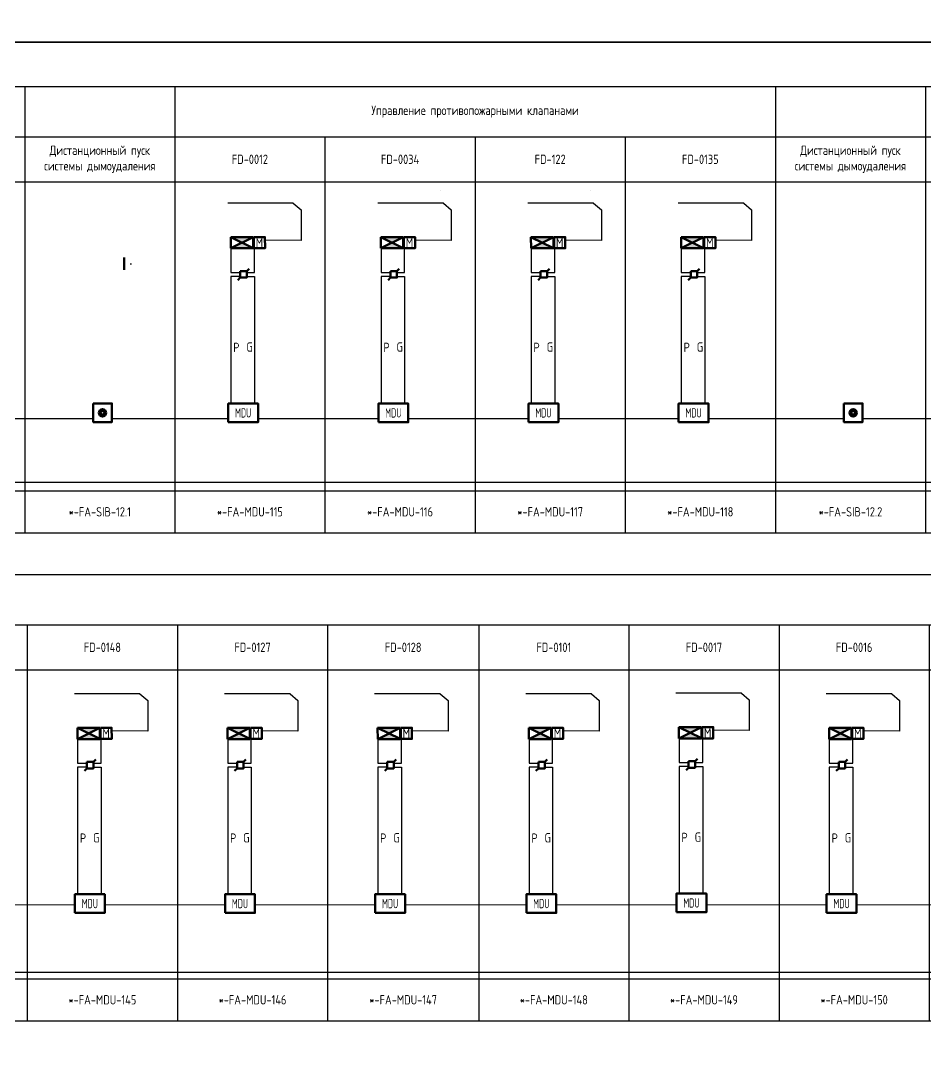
# Model space of a CAD drawing. Header units: millimetres. Extents: x 127230 to 906013, y -355313 to -209225.
# Drawn here: x 269026 to 293270, y -312092 to -284653 of the extents above; entities that cross this region are included whole.
import ezdxf
from ezdxf.enums import TextEntityAlignment as Align

# ---------------------------------------------------------------- set-up
doc = ezdxf.new("R2018")
doc.units = ezdxf.units.MM
doc.linetypes.add('Cплошная', pattern=[0])
for name, color, linetype, lineweight in [('14', 250, 'Continuous', 0), ('GM_кабель_СПС', 6, 'Continuous', 25), ('АТ_ПС_ИП_025', 1, 'Continuous', 25), ('АТ_ПС_ППКП_025', 5, 'Continuous', 25), ('АТ_ПС_Текст_025', 7, 'Continuous', 25), ('АТ_ПС_Трасса_100', 1, 'Continuous', 100)]:
    doc.layers.add(name, color=color, linetype=linetype, lineweight=lineweight)
doc.layers.add('ПС2', color=230, linetype='Continuous')
doc.styles.add('GLE_OASR_TextStyle', font='GOST2304A.ttf')
doc.styles.get("Standard").update_dxf_attribs({"font": 'gost_0.ttf'})
doc.styles.add('ГОСТ 2.304', font='CS_Gost2304.shx', dxfattribs={"width": 0.8})
doc.styles.add('Текст Т', font='isocpeur.ttf')

# ---------------------------------------------------------------- blocks, each defined once
blk = doc.blocks.new('*U56')
at = {"linetype": 'Continuous', "lineweight": -2}
h = blk.add_hatch(dxfattribs=at)
h.set_pattern_fill('ANGLE', color=0)
h.set_pattern_definition([(0, (7.841, 39.882), (0, 6.985), [5.08, -1.905]), (90, (7.841, 39.882), (-6.985, 4e-16), [5.08, -1.905])])
h.paths.add_polyline_path([(3.41, 42.45, 1), (6.91, 42.45, 1)])
h = blk.add_hatch()
h.set_pattern_fill('ANGLE', color=0)
h.set_pattern_definition([(0, (2.6406, 39.934), (0, 6.985), [5.08, -1.905]), (90, (2.6406, 39.934), (-6.985, 4e-16), [5.08, -1.905])])
h.paths.add_polyline_path([(6.25, 42.89), (6.25, 42.43), (7.64, 42.43)])
h.paths.add_polyline_path([(7.64, 42.43), (6.25, 42.43), (6.25, 41.98)])
at = {"linetype": 'Cплошная'}
blk.add_wipeout([(-2.5, 5), (-2.51, -0.01), (2.5, -0.01), (2.5, 5)], dxfattribs=at)
at = {"linetype": 'ByBlock', "lineweight": -2}
h = blk.add_hatch(color=0, dxfattribs=at)
h.dxf.hatch_style = 1
h.paths.add_polyline_path([(-1, 2.5, 1), (1, 2.5, 1)])
h.paths.add_polyline_path([(0.5, 2.5, -1), (-0.5, 2.5, -1)], flags=16)
at = {"color": 0, "linetype": 'ByBlock', "lineweight": -2}
blk.add_lwpolyline([(-2.5, 5), (2.5, 5), (2.5, 0), (-2.5, 0)], close=True, dxfattribs=at)
for radius in [1, 0.5]:
    blk.add_circle((0, 2.5), radius, dxfattribs=at)
blk = doc.blocks.new('*U53')
at = {"color": 0, "lineweight": 30, "width": 1.001, "flags": 104}
blk.add_attdef('ТЕКСТ1', text='', height=2.5, dxfattribs=at).set_placement((0.55, 3.27), align=Align.TOP_LEFT)
at = {"color": 0, "lineweight": 0}
blk.add_wipeout([(0, 4.3), (16.02, 4.3), (16.02, 0), (0, 0)], dxfattribs=at)
blk = doc.blocks.new('*U54')
at = {"color": 0, "lineweight": 30, "width": 1.001, "flags": 104}
blk.add_attdef('ТЕКСТ1', text='', height=2.5, dxfattribs=at).set_placement((0.55, 3.27), align=Align.TOP_LEFT)
at = {"color": 0, "lineweight": 0}
blk.add_wipeout([(0, 4.3), (21.07, 4.3), (21.07, 0), (0, 0)], dxfattribs=at)
blk = doc.blocks.new('*U49')
at = {"linetype": 'Continuous', "lineweight": 25}
blk.add_wipeout([(-1.5, -1.5), (-1.5, 1.5), (1.5, 1.5), (1.5, -1.5)], dxfattribs=at)
at = {"color": 0, "linetype": 'Continuous', "lineweight": -2}
for p, q in [((1.5, 1.5), (2.63, 2.63)), ((-1.5, -1.5), (-2.63, -2.63))]:
    blk.add_line(p, q, dxfattribs=at)
blk.add_lwpolyline([(-1.5, 1.5), (1.5, 1.5), (1.5, -1.5), (-1.5, -1.5)], close=True, dxfattribs=at)
blk = doc.blocks.new('*U52')
at = {"linetype": 'Continuous', "lineweight": -2}
h = blk.add_hatch(color=0, dxfattribs=at)
h.dxf.hatch_style = 1
h.paths.add_polyline_path([(-6, 2.97), (-2.98, 1.48), (0, 2.97)])
h.paths.add_polyline_path([(-2.98, 1.48), (-6, -0.03), (0, -0.03), (0, 0)])
at = {"color": 0, "linetype": 'Continuous', "lineweight": -2}
for p, q in [((-6, -0.03), (-6, 2.97)), ((0, 2.97), (-6, 2.97)), ((-6, 2.97), (0, 0)), ((-6, -0.03), (0, 2.97)), ((0, -0.03), (0, 2.97)), ((0, 1.47), (0.18, 1.47)), ((-6, -0.03), (0, -0.03))]:
    blk.add_line(p, q, dxfattribs=at)
blk.add_lwpolyline([(0.18, 2.97), (3.18, 2.97), (3.18, -0.03), (0.18, -0.03)], close=True, dxfattribs=at)
at = {"color": 0, "linetype": 'Continuous', "lineweight": -2, "style": 'GLE_OASR_TextStyle'}
blk.add_text('М', height=2.5, dxfattribs=at).set_placement((1.68, 1.47), align=Align.MIDDLE_CENTER)
blk = doc.blocks.new('*U51')
at = {"color": 0, "linetype": 'Continuous', "lineweight": -2}
blk.add_lwpolyline([(-8, -0.03), (0, -0.03), (0, 4.97), (-8, 4.97)], close=True, dxfattribs=at)
at = {"color": 0, "linetype": 'Continuous', "lineweight": -2, "style": 'ГОСТ 2.304', "width": 0.8, "flags": 4}
blk.add_attdef('НАДПИСЬ', text='', height=2.5, dxfattribs=at).set_placement((-4, 2.47), align=Align.MIDDLE_CENTER)
blk = doc.blocks.new('*U50')
at = {"color": 0, "lineweight": 0}
blk.add_wipeout([(-2.08, 6.13), (-19.65, 6.12), (-19.65, 1.83), (-2.08, 1.83)], dxfattribs=at)
at = {"color": 0, "linetype": 'Cплошная', "lineweight": 25}
for q in [(-19.65, 1.83), (0, 0)]:
    blk.add_line((-2.08, 1.83), q, dxfattribs=at)
at = {"color": 0, "lineweight": 30, "flags": 104}
blk.add_attdef('ТЕКСТ1', text='', height=2.5, dxfattribs=at).set_placement((-2.99, 5.1), align=Align.TOP_RIGHT)
blk = doc.blocks.new('*T86')
at = {"color": 7, "linetype": 'ByBlock', "transparency": 16777216}
for p, q in [((0, 0), (84455, 0)), ((0, 0), (0, -1346)), ((60325, 0), (60325, -11956)), ((64347, 0), (64347, -11956)), ((80433, 0), (80433, -11956)), ((84455, 0), (84455, -11956)), ((144780, 0), (144780, -11956)), ((0, -1346), (144780, -1346)), ((4022, -1346), (4022, -11956)), ((8043, -1346), (8043, -11956)), ((12065, -1346), (12065, -11956)), ((16087, -1346), (16087, -11956)), ((20108, -1346), (20108, -11956)), ((24130, -1346), (24130, -11956)), ((28152, -1346), (28152, -11956)), ((32173, -1346), (32173, -11956)), ((36195, -1346), (36195, -11956)), ((40217, -1346), (40217, -11956)), ((44238, -1346), (44238, -11956)), ((48260, -1346), (48260, -11956)), ((52282, -1346), (52282, -11956)), ((56303, -1346), (56303, -11956)), ((68368, -1346), (68368, -11956)), ((72390, -1346), (72390, -11956)), ((76412, -1346), (76412, -11956)), ((88477, -1346), (88477, -11956)), ((92498, -1346), (92498, -11956)), ((96520, -1346), (96520, -11956)), ((100542, -1346), (100542, -11956)), ((104563, -1346), (104563, -11956)), ((108585, -1346), (108585, -11956)), ((112607, -1346), (112607, -11956)), ((116628, -1346), (116628, -11956)), ((120650, -1346), (120650, -11956)), ((124672, -1346), (124672, -11956)), ((128693, -1346), (128693, -11956)), ((132715, -1346), (132715, -11956)), ((136737, -1346), (136737, -11956)), ((140758, -1346), (140758, -11956)), ((0, -2556), (144780, -2556)), ((0, -2556), (0, -11956)), ((0, -10838), (144780, -10838)), ((0, -11956), (144780, -11956))]:
    blk.add_line(p, q, dxfattribs=at)
at = {"color": 0, "linetype": 'ByBlock', "lineweight": -2, "transparency": 16777216}
for p, q in [((84455, 0), (144780, 0)), ((0, -1346), (0, -2556))]:
    blk.add_line(p, q, dxfattribs=at)
at = {"color": 7, "transparency": 16777216, "char_height": 250, "attachment_point": 5, "style": 'GLE_OASR_TextStyle'}
for s, insert, width in [('Управление противопожарными клапанами', (30162, -673), 60323.8), ('{\\C7;Управление противопожарными клапанами}', (72390, -673), 16085.47), ('Управление противопожарными клапанами', (114618, -673), 60323.8), ('Дистанционный пуск ^Jсистемы дымоудаления', (62336, -1951), 4020.47), ('Дистанционный пуск ^Jсистемы дымоудаления', (82444, -1951), 4020.47), ('FD-0145', (2011, -1951), 4020.47), ('FD-0015', (6032, -1951), 4020.47), ('FD-0037', (10054, -1951), 4020.47), ('SD-0005', (14076, -1951), 4020.47), ('FD-0149', (18097, -1951), 4020.47), ('FD-0146', (22119, -1951), 4020.47), ('FD-0014', (26141, -1951), 4020.47), ('FD-0036', (30162, -1951), 4020.47), ('FD-0157', (34184, -1951), 4020.47), ('FD-0156', (38206, -1951), 4020.47), ('FD-0013', (42227, -1951), 4020.47), ('FD-0147', (46249, -1951), 4020.47), ('FD-0035', (50271, -1951), 4020.47), ('FD-0099', (54292, -1951), 4020.47), ('FD-0047', (58314, -1951), 4020.47), ('FD-0012', (66357, -1951), 4020.47), ('FD-0034', (70379, -1951), 4020.47), ('FD-122', (74401, -1951), 4020.47), ('FD-0135', (78422, -1951), 4020.47), ('SD-0003', (86466, -1951), 4020.47), ('FD-0011', (90488, -1951), 4020.47), ('FD-0054', (94509, -1951), 4020.47), ('FD-0068', (98531, -1951), 4020.47), ('FD-0088', (102553, -1951), 4020.47), ('FD-0086', (106574, -1951), 4020.47), ('FD-0110', (110596, -1951), 4020.47), ('FD-119', (114618, -1951), 4020.47), ('FD-0134', (118639, -1951), 4020.47), ('FD-0059', (122661, -1951), 4020.47), ('FD-0098', (126683, -1951), 4020.47), ('FD-0062', (130704, -1951), 4020.47), ('FD-0066', (134726, -1951), 4020.47), ('FD-0126', (138748, -1951), 4020.47), ('FD-0117', (142769, -1951), 4020.47), ('*-FA-MDU-100', (2011, -11397), 4020.47), ('*-FA-MDU-101', (6032, -11397), 4020.47), ('*-FA-MDU-102', (10054, -11397), 4020.47), ('*-FA-MDU-103', (14076, -11397), 4020.47), ('*-FA-MDU-104', (18097, -11397), 4020.47), ('*-FA-MDU-105', (22119, -11397), 4020.47), ('*-FA-MDU-106', (26141, -11397), 4020.47), ('*-FA-MDU-107', (30162, -11397), 4020.47), ('*-FA-MDU-108', (34184, -11397), 4020.47), ('*-FA-MDU-109', (38206, -11397), 4020.47), ('*-FA-MDU-110', (42227, -11397), 4020.47), ('*-FA-MDU-111', (46249, -11397), 4020.47), ('*-FA-MDU-112', (50271, -11397), 4020.47), ('*-FA-MDU-113', (54292, -11397), 4020.47), ('*-FA-MDU-114', (58314, -11397), 4020.47), ('*-FA-SIB-12.1', (62336, -11397), 4020.47), ('*-FA-MDU-115', (66357, -11397), 4020.47), ('*-FA-MDU-116', (70379, -11397), 4020.47), ('*-FA-MDU-117', (74401, -11397), 4020.47), ('*-FA-MDU-118', (78422, -11397), 4020.47), ('*-FA-SIB-12.2', (82444, -11397), 4020.47), ('*-FA-MDU-119', (86466, -11397), 4020.47), ('*-FA-MDU-120', (90488, -11397), 4020.47), ('*-FA-MDU-121', (94509, -11397), 4020.47), ('*-FA-MDU-122', (98531, -11397), 4020.47), ('*-FA-MDU-123', (102553, -11397), 4020.47), ('*-FA-MDU-124', (106574, -11397), 4020.47), ('*-FA-MDU-125', (110596, -11397), 4020.47), ('*-FA-MDU-126', (114618, -11397), 4020.47), ('*-FA-MDU-127', (118639, -11397), 4020.47), ('*-FA-MDU-128', (122661, -11397), 4020.47), ('*-FA-MDU-129', (126683, -11397), 4020.47), ('*-FA-MDU-130', (130704, -11397), 4020.47), ('*-FA-MDU-131', (134726, -11397), 4020.47), ('*-FA-MDU-132', (138748, -11397), 4020.47), ('*-FA-MDU-133', (142769, -11397), 4020.47)]:
    blk.add_mtext(s, dxfattribs=dict(at, insert=insert, width=width))
at = {"color": 0, "transparency": 16777216, "char_height": 0.18, "width": 4020.47, "attachment_point": 5, "style": 'Текст Т'}
for insert in [(62336, -673), (82444, -673)]:
    blk.add_mtext('Управление противопожарными клапанами', dxfattribs=dict(at, insert=insert))
blk = doc.blocks.new('*T87')
at = {"color": 0, "linetype": 'ByBlock', "lineweight": -2, "transparency": 16777216}
blk.add_line((0, 0), (88505, 0), dxfattribs=at)
at = {"color": 7, "linetype": 'ByBlock', "transparency": 16777216}
for p, q in [((0, 0), (0, -11956)), ((8043, 0), (8043, -11956)), ((16087, 0), (16087, -11956)), ((88505, 0), (88505, -11956)), ((0, -1346), (88505, -1346)), ((20108, -1346), (20108, -11956)), ((24130, -1346), (24130, -11956)), ((28152, -1346), (28152, -11956)), ((32173, -1346), (32173, -11956)), ((36195, -1346), (36195, -11956)), ((40217, -1346), (40217, -11956)), ((44238, -1346), (44238, -11956)), ((48260, -1346), (48260, -11956)), ((52282, -1346), (52282, -11956)), ((56303, -1346), (56303, -11956)), ((60325, -1346), (60325, -11956)), ((64347, -1346), (64347, -11956)), ((68368, -1346), (68368, -11956)), ((72418, -1346), (72418, -11956)), ((76440, -1346), (76440, -11956)), ((80462, -1346), (80462, -11956)), ((84483, -1346), (84483, -11956)), ((0, -2556), (88505, -2556)), ((0, -10838), (88505, -10838)), ((0, -11956), (88505, -11956))]:
    blk.add_line(p, q, dxfattribs=at)
at = {"color": 7, "transparency": 16777216, "char_height": 250, "attachment_point": 5}
for s, insert, width, style in [('Отключение вытяжной вентиляции, кондиционирования, электроконвекторов**', (4022, -673), 8042.13, 'GLE_OASR_TextStyle'), ('Отключение приточно-вытяжной вентиляции', (12065, -673), 8042.13, 'GLE_OASR_TextStyle'), ('Управление противопожарными клапанами', (52296, -673), 72417.13, 'GLE_OASR_TextStyle'), ('Отключение F0-51-010-NHC23^J/F0-51-010-NHC22/F0-51-010-NHC14 от Щита F0-51-010-NHC21', (4022, -1951), 8042.13, 'GLE_OASR_TextStyle'), ('Отключение П2 (FA-0002A)/П2р (FA-0002В)/ПВ4 (FAB-0004)', (12065, -1951), 8042.13, 'GLE_OASR_TextStyle'), ('FD-0065', (18098, -1951), 4020.47, 'GLE_OASR_TextStyle'), ('FD-0124', (22119, -1951), 4020.47, 'GLE_OASR_TextStyle'), ('FD-0106', (26141, -1951), 4020.47, 'GLE_OASR_TextStyle'), ('FD-0061', (30163, -1951), 4020.47, 'GLE_OASR_TextStyle'), ('FD-0116', (34184, -1951), 4020.47, 'GLE_OASR_TextStyle'), ('FD-0107', (38206, -1951), 4020.47, 'GLE_OASR_TextStyle'), ('FD-0048', (42228, -1951), 4020.47, 'GLE_OASR_TextStyle'), ('FD-0094', (46249, -1951), 4020.47, 'GLE_OASR_TextStyle'), ('FD-0049', (50271, -1951), 4020.47, 'GLE_OASR_TextStyle'), ('FD-0050', (54293, -1951), 4020.47, 'GLE_OASR_TextStyle'), ('FD-0100', (58314, -1951), 4020.47, 'GLE_OASR_TextStyle'), ('FD-0148', (62336, -1951), 4020.47, 'GLE_OASR_TextStyle'), ('FD-0127', (66358, -1951), 4020.47, 'GLE_OASR_TextStyle'), ('FD-0128', (70393, -1951), 4048.8, 'GLE_OASR_TextStyle'), ('FD-0101', (74429, -1951), 4020.47, 'GLE_OASR_TextStyle'), ('FD-0017', (78451, -1951), 4020.47, 'GLE_OASR_TextStyle'), ('FD-0016', (82473, -1951), 4020.47, 'GLE_OASR_TextStyle'), ('FD-0144', (86494, -1951), 4020.47, 'GLE_OASR_TextStyle'), (' *-FA-MR1-12.1', (4022, -11397), 8042.13, 'GLE_OASR_TextStyle'), (' *-FA-MR4-12.2', (12065, -11397), 8042.13, 'GLE_OASR_TextStyle'), ('*-FA-MDU-134', (18098, -11397), 4020.47, 'ГОСТ 2.304'), ('*-FA-MDU-135', (22119, -11397), 4020.47, 'GLE_OASR_TextStyle'), ('*-FA-MDU-136', (26141, -11397), 4020.47, 'GLE_OASR_TextStyle'), ('*-FA-MDU-137', (30163, -11397), 4020.47, 'GLE_OASR_TextStyle'), ('*-FA-MDU-138', (34184, -11397), 4020.47, 'GLE_OASR_TextStyle'), ('*-FA-MDU-139', (38206, -11397), 4020.47, 'GLE_OASR_TextStyle'), ('*-FA-MDU-140', (42228, -11397), 4020.47, 'GLE_OASR_TextStyle'), ('*-FA-MDU-141', (46249, -11397), 4020.47, 'GLE_OASR_TextStyle'), ('*-FA-MDU-142', (50271, -11397), 4020.47, 'GLE_OASR_TextStyle'), ('*-FA-MDU-143', (54293, -11397), 4020.47, 'GLE_OASR_TextStyle'), ('*-FA-MDU-144', (58314, -11397), 4020.47, 'GLE_OASR_TextStyle'), ('*-FA-MDU-145', (62336, -11397), 4020.47, 'GLE_OASR_TextStyle'), ('*-FA-MDU-146', (66358, -11397), 4020.47, 'GLE_OASR_TextStyle'), ('*-FA-MDU-147', (70393, -11397), 4048.8, 'GLE_OASR_TextStyle'), ('*-FA-MDU-148', (74429, -11397), 4020.47, 'GLE_OASR_TextStyle'), ('*-FA-MDU-149', (78451, -11397), 4020.47, 'GLE_OASR_TextStyle'), ('*-FA-MDU-150', (82473, -11397), 4020.47, 'GLE_OASR_TextStyle'), ('*-FA-MDU-151', (86494, -11397), 4020.47, 'GLE_OASR_TextStyle')]:
    blk.add_mtext(s, dxfattribs=dict(at, insert=insert, width=width, style=style))

msp = doc.modelspace()

# ---------------------------------------------------------------- linework, layer by layer
at = {"color": 18, "true_color": 0x000000}
for points in [[(204063, -285232), (370338, -285232), (370338, -257273), (204063, -257273)], [(204084, -313190), (370338, -313190), (370338, -285232), (204084, -285232)]]:
    msp.add_lwpolyline(points, close=True, dxfattribs=at)
at = {"layer": '14', "color": 6, "lineweight": 25}
for points in [[(274663, -290758), (274663, -291408), (274915, -291408)], [(278685, -290758), (278685, -291408), (278937, -291408)], [(282706, -290758), (282706, -291408), (282958, -291408)], [(286728, -290758), (286728, -291408), (286980, -291408)], [(270556, -303908), (270556, -304557), (270808, -304557)], [(274577, -303908), (274577, -304557), (274829, -304557)], [(278599, -303908), (278599, -304557), (278851, -304557)], [(282649, -303908), (282649, -304557), (282901, -304557)], [(286671, -303890), (286671, -304540), (286923, -304540)], [(290692, -303908), (290692, -304557), (290944, -304557)]]:
    msp.add_lwpolyline(points, dxfattribs=at)
at = {"layer": 'GM_кабель_СПС'}
msp.add_lwpolyline([(205506, -267430), (205280, -267430), (205280, -295319), (353314, -295319), (353314, -297032), (209096, -297032), (209098, -308326), (297114, -308354), (297114, -310167), (205049, -310167), (205049, -267330), (205506, -267330)], dxfattribs=at)
at = {"layer": 'АТ_ПС_Трасса_100', "color": 92, "lineweight": 25, "ltscale": 100}
for points in [[(275088, -291408), (275296, -291408), (275296, -290759)], [(279109, -291408), (279317, -291408), (279317, -290759)], [(283131, -291408), (283339, -291408), (283339, -290759)], [(287153, -291408), (287361, -291408), (287361, -290759)], [(275088, -291515), (275296, -291515), (275296, -294917)], [(279109, -291515), (279317, -291515), (279317, -294917)], [(283131, -291515), (283339, -291515), (283339, -294917)], [(287153, -291515), (287361, -291515), (287361, -294917)], [(270980, -304557), (271188, -304557), (271188, -303909)], [(275002, -304557), (275210, -304557), (275210, -303909)], [(279023, -304557), (279232, -304557), (279232, -303909)], [(283073, -304557), (283282, -304557), (283282, -303909)], [(287095, -304540), (287303, -304540), (287303, -303891)], [(291117, -304557), (291325, -304557), (291325, -303909)], [(270980, -304664), (271188, -304664), (271188, -308066)], [(275002, -304664), (275210, -304664), (275210, -308066)], [(279023, -304664), (279232, -304664), (279232, -308066)], [(283073, -304664), (283282, -304664), (283282, -308066)], [(287095, -304647), (287303, -304647), (287303, -308049)], [(291117, -304664), (291325, -304664), (291325, -308066)]]:
    msp.add_lwpolyline(points, dxfattribs=at)
at = {"layer": 'АТ_ПС_Трасса_100', "color": 6, "lineweight": 25, "ltscale": 100}
for points in [[(274915, -291515), (274663, -291515), (274663, -294917)], [(278937, -291515), (278685, -291515), (278685, -294917)], [(282958, -291515), (282706, -291515), (282706, -294917)], [(286980, -291515), (286728, -291515), (286728, -294917)], [(270808, -304664), (270556, -304664), (270556, -308066)], [(274829, -304664), (274577, -304664), (274577, -308066)], [(278851, -304664), (278599, -304664), (278599, -308066)], [(282901, -304664), (282649, -304664), (282649, -308066)], [(286923, -304647), (286671, -304647), (286671, -308049)], [(290944, -304664), (290692, -304664), (290692, -308066)]]:
    msp.add_lwpolyline(points, dxfattribs=at)

# ---------------------------------------------------------------- block references
msp.add_blockref('*T87', (208884, -299498))
at = {"layer": 'ПС2', "color": 5, "lineweight": 50, "transparency": 33554687, "xscale": 100, "yscale": 100, "zscale": 100, "rotation": 0.1250381865928775}
for p in [(275259, -290754), (279280, -290754), (283302, -290754), (287324, -290754), (271151, -303903), (275173, -303903), (279195, -303903), (283245, -303903), (287266, -303886), (291288, -303903)]:
    msp.add_blockref('*U52', p, dxfattribs=at)

# ---------------------------------------------------------------- texts
at = {"layer": 'АТ_ПС_Текст_025', "char_height": 250, "attachment_point": 5, "style": 'GLE_OASR_TextStyle'}
for s, insert in [('P', (274809, -293412)), ('G', (275165, -293404)), ('P', (278831, -293412)), ('G', (279186, -293404)), ('P', (282853, -293412)), ('G', (283208, -293404)), ('P', (286874, -293412)), ('G', (287230, -293404)), ('P', (270702, -306562)), ('G', (271057, -306553)), ('P', (274724, -306562)), ('G', (275079, -306553)), ('P', (278745, -306562)), ('G', (279101, -306553)), ('P', (282795, -306562)), ('G', (283151, -306553)), ('P', (286817, -306544)), ('G', (287172, -306536)), ('P', (290839, -306562)), ('G', (291194, -306553))]:
    msp.add_mtext_dynamic_manual_height_columns(s, width=1237.88, gutter_width=12.5, heights=[0], dxfattribs=dict(at, insert=insert))

# ---------------------------------------------------------------- next in the draw order: block references
at = {"layer": 'АТ_ПС_ИП_025', "color": 5, "lineweight": 50, "transparency": 33554687, "xscale": 100, "yscale": 100, "zscale": 100}
for p in [(271224, -295415), (291332, -295415)]:
    msp.add_blockref('*U56', p, dxfattribs=at)
at = {"layer": 'АТ_ПС_ИП_025', "lineweight": 50, "xscale": 57.51779866433964, "yscale": 57.51779866433964, "zscale": 57.51779866433964}
for p in [(275001, -291458), (279023, -291458), (283045, -291458), (287066, -291458), (270894, -304607), (274915, -304607), (278937, -304607), (282987, -304607), (287009, -304589), (291030, -304607)]:
    msp.add_blockref('*U49', p, dxfattribs=at)
at = {"layer": 'АТ_ПС_Текст_025', "linetype": 'Continuous'}
ref = msp.add_blockref('*U50', (276543, -289727), dxfattribs=dict(at, xscale=100, yscale=100, zscale=100))
lines = msp.add_mtext('230 В AC*** ', dxfattribs={"layer": '0', "color": 0, "insert": (276244, -289216), "char_height": 2.5, "attachment_point": 1})
ref.add_attrib('ТЕКСТ1', '', (276244, -289216), dxfattribs={"flags": 104}).embed_mtext(lines)
ref = msp.add_blockref('*U50', (280565, -289727), dxfattribs=dict(at, xscale=100, yscale=100, zscale=100))
lines = msp.add_mtext('230 В AC*** ', dxfattribs={"layer": '0', "color": 0, "insert": (280266, -289216), "char_height": 2.5, "attachment_point": 1})
ref.add_attrib('ТЕКСТ1', '', (280266, -289216), dxfattribs={"flags": 104}).embed_mtext(lines)
ref = msp.add_blockref('*U50', (284586, -289727), dxfattribs=dict(at, xscale=100, yscale=100, zscale=100))
lines = msp.add_mtext('230 В AC*** ', dxfattribs={"layer": '0', "color": 0, "insert": (284287, -289216), "char_height": 2.5, "attachment_point": 1})
ref.add_attrib('ТЕКСТ1', '', (284287, -289216), dxfattribs={"flags": 104}).embed_mtext(lines)
ref = msp.add_blockref('*U50', (288608, -289727), dxfattribs=dict(at, xscale=100, yscale=100, zscale=100))
lines = msp.add_mtext('230 В AC*** ', dxfattribs={"layer": '0', "color": 0, "insert": (288309, -289216), "char_height": 2.5, "attachment_point": 1})
ref.add_attrib('ТЕКСТ1', '', (288309, -289216), dxfattribs={"flags": 104}).embed_mtext(lines)
at = {"layer": 'АТ_ПС_Текст_025', "transparency": 33554636}
ref = msp.add_blockref('*U53', (275354, -291583), dxfattribs=dict(at, xscale=99.99980000000001, yscale=99.99980000000001, zscale=99.99980000000001))
lines = msp.add_mtext('\\W1.0010;*FA-XK-115', dxfattribs={"layer": '0', "color": 0, "insert": (275409, -291256), "char_height": 2.5, "attachment_point": 1})
ref.add_attrib('ТЕКСТ1', '', (275409, -291256), dxfattribs={"flags": 104}).embed_mtext(lines)
ref = msp.add_blockref('*U53', (279376, -291583), dxfattribs=dict(at, xscale=99.99980000000001, yscale=99.99980000000001, zscale=99.99980000000001))
lines = msp.add_mtext('\\W1.0010;*FA-XK-116', dxfattribs={"layer": '0', "color": 0, "insert": (279430, -291256), "char_height": 2.5, "attachment_point": 1})
ref.add_attrib('ТЕКСТ1', '', (279430, -291256), dxfattribs={"flags": 104}).embed_mtext(lines)
ref = msp.add_blockref('*U53', (283398, -291583), dxfattribs=dict(at, xscale=99.99980000000001, yscale=99.99980000000001, zscale=99.99980000000001))
lines = msp.add_mtext('\\W1.0010;*FA-XK-117', dxfattribs={"layer": '0', "color": 0, "insert": (283452, -291256), "char_height": 2.5, "attachment_point": 1})
ref.add_attrib('ТЕКСТ1', '', (283452, -291256), dxfattribs={"flags": 104}).embed_mtext(lines)
ref = msp.add_blockref('*U53', (287419, -291583), dxfattribs=dict(at, xscale=99.99980000000001, yscale=99.99980000000001, zscale=99.99980000000001))
lines = msp.add_mtext('\\W1.0010;*FA-XK-118', dxfattribs={"layer": '0', "color": 0, "insert": (287474, -291256), "char_height": 2.5, "attachment_point": 1})
ref.add_attrib('ТЕКСТ1', '', (287474, -291256), dxfattribs={"flags": 104}).embed_mtext(lines)
at = {"layer": 'АТ_ПС_Текст_025', "transparency": 33554636, "xscale": 99.99980000000001, "yscale": 99.99980000000001, "zscale": 99.99980000000001, "rotation": 90.0000000004073}
for p in [(274547, -294146), (275813, -294146), (278569, -294146), (279834, -294146), (282591, -294146), (283856, -294146), (286612, -294146), (287878, -294146), (270440, -307295), (271705, -307295), (274461, -307295), (275727, -307295), (278483, -307295), (279748, -307295), (282533, -307295), (283798, -307295), (286555, -307278), (287820, -307278), (290576, -307295), (291842, -307295)]:
    msp.add_blockref('*U54', p, dxfattribs=at)
at = {"layer": 'АТ_ПС_Текст_025', "linetype": 'Continuous'}
ref = msp.add_blockref('*U50', (272435, -302876), dxfattribs=dict(at, xscale=100, yscale=100, zscale=100))
lines = msp.add_mtext('230 В AC*** ', dxfattribs={"layer": '0', "color": 0, "insert": (272137, -302366), "char_height": 2.5, "attachment_point": 1})
ref.add_attrib('ТЕКСТ1', '', (272137, -302366), dxfattribs={"flags": 104}).embed_mtext(lines)
ref = msp.add_blockref('*U50', (276457, -302876), dxfattribs=dict(at, xscale=100, yscale=100, zscale=100))
lines = msp.add_mtext('230 В AC*** ', dxfattribs={"layer": '0', "color": 0, "insert": (276158, -302366), "char_height": 2.5, "attachment_point": 1})
ref.add_attrib('ТЕКСТ1', '', (276158, -302366), dxfattribs={"flags": 104}).embed_mtext(lines)
ref = msp.add_blockref('*U50', (280479, -302876), dxfattribs=dict(at, xscale=100, yscale=100, zscale=100))
lines = msp.add_mtext('230 В AC*** ', dxfattribs={"layer": '0', "color": 0, "insert": (280180, -302366), "char_height": 2.5, "attachment_point": 1})
ref.add_attrib('ТЕКСТ1', '', (280180, -302366), dxfattribs={"flags": 104}).embed_mtext(lines)
ref = msp.add_blockref('*U50', (284529, -302876), dxfattribs=dict(at, xscale=100, yscale=100, zscale=100))
lines = msp.add_mtext('230 В AC*** ', dxfattribs={"layer": '0', "color": 0, "insert": (284230, -302366), "char_height": 2.5, "attachment_point": 1})
ref.add_attrib('ТЕКСТ1', '', (284230, -302366), dxfattribs={"flags": 104}).embed_mtext(lines)
ref = msp.add_blockref('*U50', (288550, -302858), dxfattribs=dict(at, xscale=100, yscale=100, zscale=100))
lines = msp.add_mtext('230 В AC*** ', dxfattribs={"layer": '0', "color": 0, "insert": (288252, -302348), "char_height": 2.5, "attachment_point": 1})
ref.add_attrib('ТЕКСТ1', '', (288252, -302348), dxfattribs={"flags": 104}).embed_mtext(lines)
ref = msp.add_blockref('*U50', (292572, -302876), dxfattribs=dict(at, xscale=100, yscale=100, zscale=100))
lines = msp.add_mtext('230 В AC*** ', dxfattribs={"layer": '0', "color": 0, "insert": (292273, -302366), "char_height": 2.5, "attachment_point": 1})
ref.add_attrib('ТЕКСТ1', '', (292273, -302366), dxfattribs={"flags": 104}).embed_mtext(lines)
at = {"layer": 'АТ_ПС_Текст_025', "transparency": 33554636}
ref = msp.add_blockref('*U53', (271247, -304733), dxfattribs=dict(at, xscale=99.99980000000001, yscale=99.99980000000001, zscale=99.99980000000001))
lines = msp.add_mtext('\\W1.0010;*FA-XK-145', dxfattribs={"layer": '0', "color": 0, "insert": (271301, -304405), "char_height": 2.5, "attachment_point": 1})
ref.add_attrib('ТЕКСТ1', '', (271301, -304405), dxfattribs={"flags": 104}).embed_mtext(lines)
ref = msp.add_blockref('*U53', (275268, -304733), dxfattribs=dict(at, xscale=99.99980000000001, yscale=99.99980000000001, zscale=99.99980000000001))
lines = msp.add_mtext('\\W1.0010;*FA-XK-146', dxfattribs={"layer": '0', "color": 0, "insert": (275323, -304405), "char_height": 2.5, "attachment_point": 1})
ref.add_attrib('ТЕКСТ1', '', (275323, -304405), dxfattribs={"flags": 104}).embed_mtext(lines)
ref = msp.add_blockref('*U53', (279290, -304733), dxfattribs=dict(at, xscale=99.99980000000001, yscale=99.99980000000001, zscale=99.99980000000001))
lines = msp.add_mtext('\\W1.0010;*FA-XK-147', dxfattribs={"layer": '0', "color": 0, "insert": (279345, -304405), "char_height": 2.5, "attachment_point": 1})
ref.add_attrib('ТЕКСТ1', '', (279345, -304405), dxfattribs={"flags": 104}).embed_mtext(lines)
ref = msp.add_blockref('*U53', (283340, -304733), dxfattribs=dict(at, xscale=99.99980000000001, yscale=99.99980000000001, zscale=99.99980000000001))
lines = msp.add_mtext('\\W1.0010;*FA-XK-148', dxfattribs={"layer": '0', "color": 0, "insert": (283395, -304405), "char_height": 2.5, "attachment_point": 1})
ref.add_attrib('ТЕКСТ1', '', (283395, -304405), dxfattribs={"flags": 104}).embed_mtext(lines)
ref = msp.add_blockref('*U53', (287362, -304715), dxfattribs=dict(at, xscale=99.99980000000001, yscale=99.99980000000001, zscale=99.99980000000001))
lines = msp.add_mtext('\\W1.0010;*FA-XK-149', dxfattribs={"layer": '0', "color": 0, "insert": (287416, -304388), "char_height": 2.5, "attachment_point": 1})
ref.add_attrib('ТЕКСТ1', '', (287416, -304388), dxfattribs={"flags": 104}).embed_mtext(lines)
ref = msp.add_blockref('*U53', (291383, -304733), dxfattribs=dict(at, xscale=99.99980000000001, yscale=99.99980000000001, zscale=99.99980000000001))
lines = msp.add_mtext('\\W1.0010;*FA-XK-150', dxfattribs={"layer": '0', "color": 0, "insert": (291438, -304405), "char_height": 2.5, "attachment_point": 1})
ref.add_attrib('ТЕКСТ1', '', (291438, -304405), dxfattribs={"flags": 104}).embed_mtext(lines)

# ---------------------------------------------------------------- next in the draw order: wipeouts: each hides what was drawn before it
at = {"lineweight": 25}
for points in [[(274592, -294917), (275392, -294917), (275392, -295417), (274592, -295417)], [(278614, -294917), (279414, -294917), (279414, -295417), (278614, -295417)], [(282635, -294917), (283435, -294917), (283435, -295417), (282635, -295417)], [(286657, -294917), (287457, -294917), (287457, -295417), (286657, -295417)], [(270484, -308066), (271284, -308066), (271284, -308566), (270484, -308566)], [(274506, -308066), (275306, -308066), (275306, -308566), (274506, -308566)], [(278528, -308066), (279328, -308066), (279328, -308566), (278528, -308566)], [(282578, -308066), (283378, -308066), (283378, -308566), (282578, -308566)], [(286599, -308049), (287399, -308049), (287399, -308549), (286599, -308549)], [(290621, -308066), (291421, -308066), (291421, -308566), (290621, -308566)]]:
    msp.add_wipeout(points, dxfattribs=at).dxf.layer = 'АТ_ПС_Трасса_100'

# ---------------------------------------------------------------- next in the draw order: linework, layer by layer
at = {"layer": '14', "color": 6, "lineweight": 25}
for points in [[(276543, -289727), (276543, -290545), (275576, -290541)], [(280565, -289727), (280565, -290545), (279598, -290541)], [(284586, -289727), (284586, -290545), (283619, -290541)], [(288608, -289727), (288608, -290545), (287641, -290541)], [(272435, -302876), (272435, -303695), (271469, -303690)], [(276457, -302876), (276457, -303695), (275490, -303690)], [(280479, -302876), (280479, -303695), (279512, -303690)], [(284529, -302876), (284529, -303695), (283562, -303690)], [(288550, -302858), (288550, -303677), (287584, -303672)], [(292572, -302876), (292572, -303695), (291605, -303690)]]:
    msp.add_lwpolyline(points, dxfattribs=at)

# ---------------------------------------------------------------- next in the draw order: block references
msp.add_blockref('*T86', (208815, -286422))
at = {"layer": 'АТ_ПС_ППКП_025', "color": 1, "linetype": 'Continuous', "lineweight": 50}
ref = msp.add_blockref('*U51', (275392, -295414), dxfattribs=dict(at, xscale=100, yscale=100, zscale=100))
ref.add_attrib('НАДПИСЬ', 'MDU', dxfattribs={"layer": '0', "color": 0, "linetype": 'Continuous', "lineweight": -2, "height": 250, "style": 'ГОСТ 2.304', "width": 0.8}).set_placement((274992, -295167), align=Align.MIDDLE_CENTER)
ref = msp.add_blockref('*U51', (279413, -295414), dxfattribs=dict(at, xscale=100, yscale=100, zscale=100))
ref.add_attrib('НАДПИСЬ', 'MDU', dxfattribs={"layer": '0', "color": 0, "linetype": 'Continuous', "lineweight": -2, "height": 250, "style": 'ГОСТ 2.304', "width": 0.8}).set_placement((279014, -295167), align=Align.MIDDLE_CENTER)
ref = msp.add_blockref('*U51', (283435, -295414), dxfattribs=dict(at, xscale=100, yscale=100, zscale=100))
ref.add_attrib('НАДПИСЬ', 'MDU', dxfattribs={"layer": '0', "color": 0, "linetype": 'Continuous', "lineweight": -2, "height": 250, "style": 'ГОСТ 2.304', "width": 0.8}).set_placement((283035, -295167), align=Align.MIDDLE_CENTER)
ref = msp.add_blockref('*U51', (287457, -295414), dxfattribs=dict(at, xscale=100, yscale=100, zscale=100))
ref.add_attrib('НАДПИСЬ', 'MDU', dxfattribs={"layer": '0', "color": 0, "linetype": 'Continuous', "lineweight": -2, "height": 250, "style": 'ГОСТ 2.304', "width": 0.8}).set_placement((287057, -295167), align=Align.MIDDLE_CENTER)
ref = msp.add_blockref('*U51', (271284, -308563), dxfattribs=dict(at, xscale=100, yscale=100, zscale=100))
ref.add_attrib('НАДПИСЬ', 'MDU', dxfattribs={"layer": '0', "color": 0, "linetype": 'Continuous', "lineweight": -2, "height": 250, "style": 'ГОСТ 2.304', "width": 0.8}).set_placement((270884, -308316), align=Align.MIDDLE_CENTER)
ref = msp.add_blockref('*U51', (275306, -308563), dxfattribs=dict(at, xscale=100, yscale=100, zscale=100))
ref.add_attrib('НАДПИСЬ', 'MDU', dxfattribs={"layer": '0', "color": 0, "linetype": 'Continuous', "lineweight": -2, "height": 250, "style": 'ГОСТ 2.304', "width": 0.8}).set_placement((274906, -308316), align=Align.MIDDLE_CENTER)
ref = msp.add_blockref('*U51', (279327, -308563), dxfattribs=dict(at, xscale=100, yscale=100, zscale=100))
ref.add_attrib('НАДПИСЬ', 'MDU', dxfattribs={"layer": '0', "color": 0, "linetype": 'Continuous', "lineweight": -2, "height": 250, "style": 'ГОСТ 2.304', "width": 0.8}).set_placement((278928, -308316), align=Align.MIDDLE_CENTER)
ref = msp.add_blockref('*U51', (283377, -308563), dxfattribs=dict(at, xscale=100, yscale=100, zscale=100))
ref.add_attrib('НАДПИСЬ', 'MDU', dxfattribs={"layer": '0', "color": 0, "linetype": 'Continuous', "lineweight": -2, "height": 250, "style": 'ГОСТ 2.304', "width": 0.8}).set_placement((282978, -308316), align=Align.MIDDLE_CENTER)
ref = msp.add_blockref('*U51', (287399, -308545), dxfattribs=dict(at, xscale=100, yscale=100, zscale=100))
ref.add_attrib('НАДПИСЬ', 'MDU', dxfattribs={"layer": '0', "color": 0, "linetype": 'Continuous', "lineweight": -2, "height": 250, "style": 'ГОСТ 2.304', "width": 0.8}).set_placement((286999, -308299), align=Align.MIDDLE_CENTER)
ref = msp.add_blockref('*U51', (291421, -308563), dxfattribs=dict(at, xscale=100, yscale=100, zscale=100))
ref.add_attrib('НАДПИСЬ', 'MDU', dxfattribs={"layer": '0', "color": 0, "linetype": 'Continuous', "lineweight": -2, "height": 250, "style": 'ГОСТ 2.304', "width": 0.8}).set_placement((291021, -308316), align=Align.MIDDLE_CENTER)

doc.saveas('drawing.dxf')
